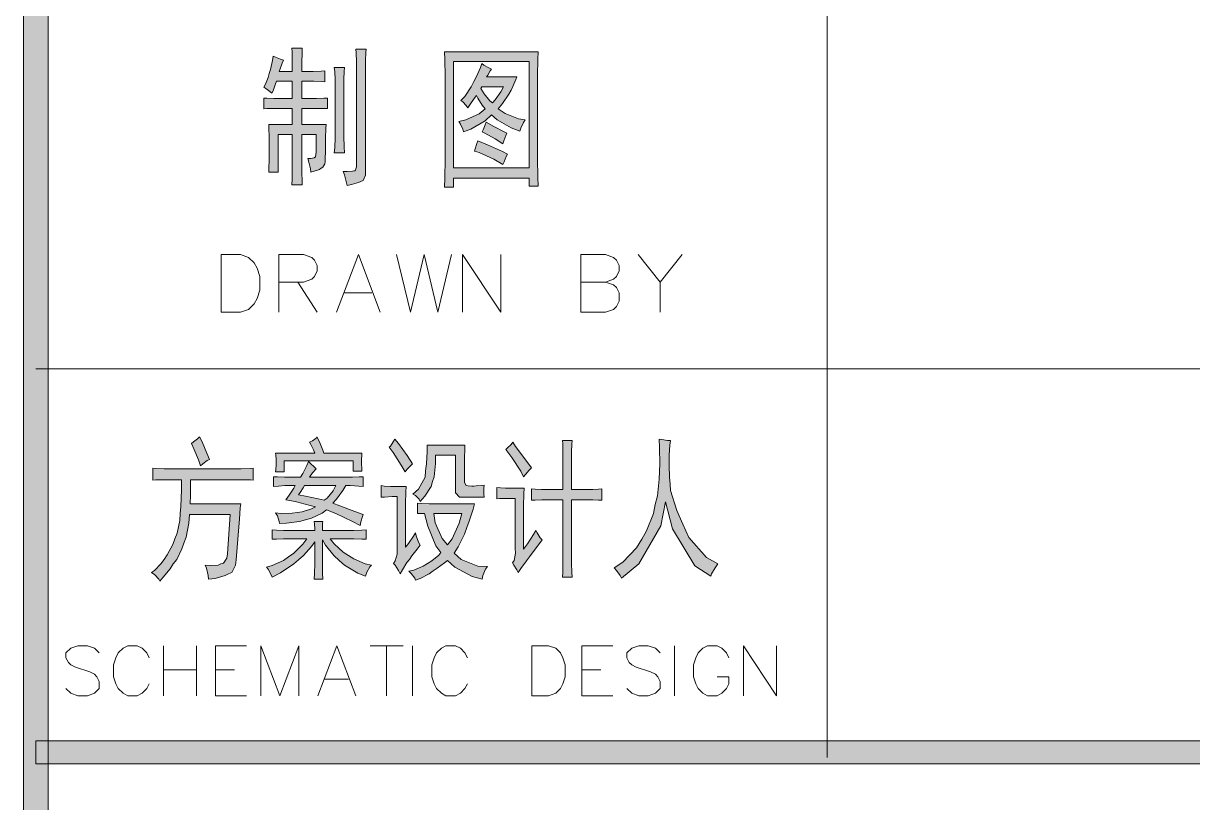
# Model space of a CAD drawing. Header units: millimetres. Extents: x 568 to 57335, y 85 to 28579.
# Drawn here: x 57244.83 to 57277.6, y 27852.3 to 27874.14 of the extents above; entities that cross this region are included whole.
import ezdxf

# ---------------------------------------------------------------- set-up
doc = ezdxf.new("R2010")
doc.units = ezdxf.units.MM

msp = doc.modelspace()

# ---------------------------------------------------------------- hatches: boundary and pattern name
h = msp.add_hatch(color=0)
h.dxf.hatch_style = 2
h.paths.add_polyline_path([(57245.524, 27702.999), (57244.825, 27702.999), (57244.825, 28563.812), (57245.524, 28563.812)])
h = msp.add_hatch(color=0)
h.dxf.hatch_style = 2
h.paths.add_polyline_path([(57252.119, 27873.115), (57252.081, 27873.031), (57252.02, 27872.872), (57251.997, 27872.796), (57252.362, 27872.796), (57252.362, 27873.001), (57252.354, 27873.335), (57252.347, 27873.449), (57252.643, 27873.449), (57252.635, 27873.343), (57252.628, 27873.016), (57252.628, 27872.796), (57252.818, 27872.796), (57252.947, 27872.796), (57253.175, 27872.803), (57253.274, 27872.811), (57253.274, 27872.507), (57253.182, 27872.515), (57252.962, 27872.522), (57252.833, 27872.522), (57252.628, 27872.522), (57252.628, 27872.036), (57252.947, 27872.036), (57253.038, 27872.036), (57253.243, 27872.044), (57253.35, 27872.051), (57253.35, 27871.762), (57252.628, 27871.762), (57252.628, 27871.307), (57253.312, 27871.307), (57253.304, 27871.208), (57253.296, 27870.927), (57253.296, 27870.752), (57253.289, 27870.57), (57253.281, 27870.334), (57253.281, 27870.266), (57253.274, 27870.205), (57253.22, 27870.114), (57253.175, 27870.083), (57253.122, 27870.053), (57252.977, 27870), (57252.879, 27869.969), (57252.871, 27870.068), (57252.825, 27870.258), (57252.795, 27870.357), (57252.879, 27870.357), (57252.977, 27870.372), (57253.015, 27870.402), (57253.03, 27870.532), (57253.03, 27870.646), (57253.03, 27871.033), (57252.628, 27871.033), (57252.628, 27870.106), (57252.628, 27869.962), (57252.635, 27869.719), (57252.643, 27869.62), (57252.347, 27869.62), (57252.354, 27869.78), (57252.362, 27870.023), (57252.362, 27870.106), (57252.362, 27871.033), (57251.967, 27871.033), (57251.967, 27869.969), (57251.701, 27869.969), (57251.709, 27870.083), (57251.716, 27870.311), (57251.716, 27870.425), (57251.716, 27870.798), (57251.716, 27870.957), (57251.709, 27871.215), (57251.701, 27871.307), (57252.362, 27871.307), (57252.362, 27871.762), (57251.959, 27871.762), (57251.845, 27871.762), (57251.648, 27871.755), (57251.564, 27871.747), (57251.564, 27872.051), (57251.648, 27872.044), (57251.845, 27872.036), (57251.959, 27872.036), (57252.362, 27872.036), (57252.362, 27872.522), (57251.921, 27872.522), (57251.883, 27872.423), (57251.822, 27872.249), (57251.792, 27872.188), (57251.731, 27872.233), (57251.617, 27872.317), (57251.564, 27872.355), (57251.61, 27872.439), (57251.686, 27872.629), (57251.716, 27872.743), (57251.747, 27872.849), (57251.807, 27873.1), (57251.83, 27873.229), (57251.891, 27873.198), (57252.035, 27873.138)])
h = msp.add_hatch(color=0)
h.dxf.hatch_style = 2
h.paths.add_polyline_path([(57254.428, 27873.419), (57254.421, 27873.335), (57254.413, 27873.092), (57254.413, 27872.925), (57254.413, 27870.007), (57254.413, 27869.886), (57254.345, 27869.742), (57254.284, 27869.711), (57254.216, 27869.681), (57254.018, 27869.628), (57253.897, 27869.597), (57253.874, 27869.711), (57253.828, 27869.901), (57253.79, 27869.992), (57253.904, 27869.992), (57254.049, 27870), (57254.087, 27870.007), (57254.125, 27870.015), (57254.163, 27870.121), (57254.163, 27870.228), (57254.163, 27872.925), (57254.163, 27873.069), (57254.155, 27873.32), (57254.147, 27873.419)])
h = msp.add_hatch(color=0)
h.paths.add_polyline_path([(57259.253, 27873.35), (57259.245, 27873.138), (57259.238, 27872.674), (57259.238, 27872.423), (57259.238, 27870.615), (57259.238, 27870.349), (57259.245, 27869.84), (57259.253, 27869.582), (57259.002, 27869.582), (57259.002, 27869.802), (57256.882, 27869.802), (57256.882, 27869.552), (57256.632, 27869.552), (57256.639, 27869.81), (57256.647, 27870.349), (57256.647, 27870.63), (57256.647, 27872.423), (57256.647, 27872.667), (57256.639, 27873.13), (57256.632, 27873.35)])
h.paths.add_polyline_path([(57259.002, 27870.091), (57259.002, 27873.077), (57256.882, 27873.077), (57256.882, 27870.091)])
h = msp.add_hatch(color=0)
h.paths.add_polyline_path([(57257.946, 27872.864), (57257.908, 27872.811), (57257.84, 27872.697), (57257.809, 27872.644), (57258.66, 27872.644), (57258.63, 27872.568), (57258.546, 27872.378), (57258.493, 27872.271), (57258.432, 27872.158), (57258.258, 27871.899), (57258.136, 27871.747), (57258.326, 27871.618), (57258.698, 27871.466), (57258.888, 27871.443), (57258.843, 27871.367), (57258.767, 27871.208), (57258.736, 27871.124), (57258.501, 27871.215), (57258.106, 27871.443), (57257.946, 27871.58), (57257.764, 27871.413), (57257.369, 27871.177), (57257.164, 27871.101), (57257.141, 27871.177), (57257.072, 27871.322), (57257.027, 27871.39), (57257.224, 27871.436), (57257.597, 27871.611), (57257.771, 27871.747), (57257.68, 27871.854), (57257.559, 27872.044), (57257.521, 27872.12), (57257.46, 27872.036), (57257.338, 27871.861), (57257.278, 27871.778), (57257.232, 27871.846), (57257.141, 27871.945), (57257.088, 27871.983), (57257.194, 27872.097), (57257.376, 27872.363), (57257.452, 27872.515), (57257.528, 27872.659), (57257.635, 27872.91), (57257.673, 27873.016), (57257.733, 27872.97), (57257.87, 27872.894)])
h.paths.add_polyline_path([(57257.642, 27872.317), (57257.741, 27872.173), (57257.901, 27871.975), (57257.976, 27871.914), (57258.052, 27871.998), (57258.204, 27872.226), (57258.28, 27872.37), (57257.673, 27872.37)])
h = msp.add_hatch(color=0)
h.dxf.hatch_style = 2
h.paths.add_polyline_path([(57253.821, 27872.91), (57253.813, 27872.796), (57253.805, 27872.583), (57253.805, 27872.492), (57253.805, 27871.086), (57253.805, 27870.972), (57253.813, 27870.684), (57253.821, 27870.516), (57253.54, 27870.516), (57253.555, 27870.653), (57253.562, 27870.942), (57253.562, 27871.086), (57253.562, 27872.492), (57253.562, 27872.575), (57253.555, 27872.788), (57253.54, 27872.91)])
h = msp.add_hatch(color=0)
h.dxf.hatch_style = 2
h.paths.add_polyline_path([(57257.794, 27871.375), (57258.014, 27871.253), (57258.303, 27871.101), (57258.379, 27871.071), (57258.349, 27871.003), (57258.288, 27870.851), (57258.265, 27870.767), (57258.052, 27870.904), (57257.756, 27871.071), (57257.68, 27871.101), (57257.711, 27871.162), (57257.771, 27871.299)])
h = msp.add_hatch(color=0)
h.dxf.hatch_style = 2
h.paths.add_polyline_path([(57257.559, 27870.851), (57257.832, 27870.744), (57258.25, 27870.554), (57258.394, 27870.478), (57258.356, 27870.41), (57258.296, 27870.266), (57258.265, 27870.19), (57258.007, 27870.334), (57257.604, 27870.524), (57257.467, 27870.562), (57257.49, 27870.63), (57257.536, 27870.775)])
h = msp.add_hatch(color=0)
h.dxf.hatch_style = 2
h.paths.add_polyline_path([(57249.786, 27861.741), (57249.733, 27861.908), (57249.604, 27862.22), (57249.536, 27862.364), (57249.589, 27862.41), (57249.703, 27862.501), (57249.764, 27862.554), (57249.832, 27862.41), (57249.969, 27862.098), (57250.045, 27861.924), (57249.976, 27861.893), (57249.855, 27861.802)])
h = msp.add_hatch(color=0)
h.dxf.hatch_style = 2
h.paths.add_polyline_path([(57253.053, 27862.554), (57253.129, 27862.41), (57253.22, 27862.182), (57253.243, 27862.098), (57254.314, 27862.098), (57254.307, 27862.045), (57254.299, 27861.924), (57254.299, 27861.863), (57254.299, 27861.802), (57254.307, 27861.665), (57254.314, 27861.589), (57254.071, 27861.589), (57254.071, 27861.878), (57252.134, 27861.878), (57252.134, 27861.574), (57251.891, 27861.574), (57251.898, 27861.643), (57251.906, 27861.772), (57251.906, 27861.84), (57251.906, 27861.916), (57251.898, 27862.045), (57251.891, 27862.098), (57252.993, 27862.098), (57252.955, 27862.19), (57252.879, 27862.342), (57252.841, 27862.402), (57252.924, 27862.44), (57253.03, 27862.516)])
h = msp.add_hatch(color=0)
h.dxf.hatch_style = 2
h.paths.add_polyline_path([(57255.234, 27862.486), (57255.34, 27862.372), (57255.583, 27862.03), (57255.728, 27861.795), (57255.682, 27861.749), (57255.576, 27861.643), (57255.53, 27861.574), (57255.416, 27861.764), (57255.188, 27862.114), (57255.074, 27862.266), (57255.112, 27862.296), (57255.188, 27862.41)])
h = msp.add_hatch(color=0)
h.dxf.hatch_style = 2
h.paths.add_polyline_path([(57257.164, 27860.86), (57257.05, 27860.86), (57256.936, 27860.982), (57256.936, 27861.096), (57256.936, 27862.045), (57256.373, 27862.045), (57256.373, 27861.81), (57256.335, 27861.437), (57256.29, 27861.301), (57256.252, 27861.164), (57256.077, 27860.89), (57255.948, 27860.746), (57255.918, 27860.807), (57255.819, 27860.906), (57255.743, 27860.944), (57255.902, 27861.088), (57256.085, 27861.422), (57256.1, 27861.605), (57256.123, 27861.795), (57256.138, 27862.144), (57256.138, 27862.319), (57257.202, 27862.319), (57257.194, 27862.212), (57257.186, 27861.962), (57257.186, 27861.81), (57257.186, 27861.354), (57257.186, 27861.285), (57257.224, 27861.202), (57257.255, 27861.194), (57257.293, 27861.179), (57257.391, 27861.172), (57257.452, 27861.172), (57257.513, 27861.179), (57257.665, 27861.194), (57257.741, 27861.202), (57257.733, 27861.118), (57257.733, 27860.944), (57257.741, 27860.86)])
h = msp.add_hatch(color=0)
h.dxf.hatch_style = 2
h.paths.add_polyline_path([(57258.539, 27862.402), (57258.622, 27862.288), (57258.881, 27861.939), (57259.063, 27861.688), (57259.002, 27861.62), (57258.896, 27861.498), (57258.843, 27861.437), (57258.767, 27861.597), (57258.516, 27861.977), (57258.349, 27862.197), (57258.394, 27862.243), (57258.493, 27862.342)])
h = msp.add_hatch(color=0)
h.dxf.hatch_style = 2
h.paths.add_polyline_path([(57259.944, 27861.08), (57259.944, 27861.924), (57259.944, 27862.098), (57259.944, 27862.357), (57259.937, 27862.448), (57260.203, 27862.448), (57260.195, 27862.342), (57260.187, 27862.144), (57260.187, 27862.06), (57260.187, 27861.08), (57260.712, 27861.08), (57260.788, 27861.08), (57260.947, 27861.088), (57261.038, 27861.096), (57261.038, 27860.776), (57260.94, 27860.784), (57260.788, 27860.792), (57260.719, 27860.792), (57260.187, 27860.792), (57260.187, 27859.105), (57260.187, 27859.006), (57260.195, 27858.763), (57260.203, 27858.619), (57259.937, 27858.619), (57259.944, 27858.763), (57259.944, 27858.999), (57259.944, 27859.09), (57259.944, 27860.792), (57259.45, 27860.792), (57259.359, 27860.792), (57259.169, 27860.784), (57259.071, 27860.776), (57259.071, 27861.096), (57259.169, 27861.088), (57259.344, 27861.08), (57259.428, 27861.08)])
h = msp.add_hatch(color=0)
h.dxf.hatch_style = 2
h.paths.add_polyline_path([(57261.38, 27858.885), (57261.623, 27859.044), (57262.011, 27859.447), (57262.155, 27859.682), (57262.292, 27859.918), (57262.482, 27860.404), (57262.535, 27860.655), (57262.596, 27860.898), (57262.649, 27861.369), (57262.657, 27861.582), (57262.664, 27861.795), (57262.657, 27862.25), (57262.649, 27862.486), (57262.717, 27862.478), (57262.877, 27862.456), (57262.96, 27862.448), (57262.945, 27862.319), (57262.922, 27862.038), (57262.922, 27861.893), (57262.922, 27861.749), (57262.938, 27861.422), (57262.953, 27861.232), (57262.96, 27861.05), (57263.143, 27860.488), (57263.31, 27860.108), (57263.477, 27859.736), (57263.971, 27859.173), (57264.29, 27858.991), (57264.214, 27858.885), (57264.115, 27858.718), (57264.092, 27858.649), (57263.644, 27858.938), (57263.014, 27859.979), (57262.824, 27860.731), (57262.695, 27860.062), (57262.079, 27858.999), (57261.593, 27858.596), (57261.555, 27858.664), (57261.449, 27858.809)])
h = msp.add_hatch(color=0)
h.paths.add_polyline_path([(57253.03, 27861.658), (57252.924, 27861.544), (57252.841, 27861.422), (57253.973, 27861.422), (57254.049, 27861.422), (57254.238, 27861.43), (57254.352, 27861.437), (57254.352, 27861.164), (57254.231, 27861.172), (57253.98, 27861.187), (57253.859, 27861.187), (57253.783, 27861.05), (57253.6, 27860.807), (57253.502, 27860.693), (57253.691, 27860.625), (57254.117, 27860.465), (57254.352, 27860.374), (57254.33, 27860.321), (57254.284, 27860.169), (57254.261, 27860.07), (57254.049, 27860.184), (57253.578, 27860.404), (57253.319, 27860.511), (57253.198, 27860.412), (57252.901, 27860.275), (57252.734, 27860.229), (57252.567, 27860.184), (57252.202, 27860.131), (57252.005, 27860.123), (57251.997, 27860.184), (57251.944, 27860.336), (57251.891, 27860.427), (57252.05, 27860.404), (57252.354, 27860.412), (57252.499, 27860.435), (57252.643, 27860.45), (57252.901, 27860.533), (57253.015, 27860.594), (57252.863, 27860.632), (57252.445, 27860.738), (57252.18, 27860.792), (57252.278, 27860.921), (57252.408, 27861.118), (57252.445, 27861.187), (57252.21, 27861.187), (57252.157, 27861.187), (57251.974, 27861.172), (57251.838, 27861.164), (57251.838, 27861.437), (57251.952, 27861.43), (57252.142, 27861.422), (57252.21, 27861.422), (57252.59, 27861.422), (57252.658, 27861.529), (57252.772, 27861.749), (57252.818, 27861.863)])
h.paths.add_polyline_path([(57252.537, 27860.928), (57252.734, 27860.89), (57253.091, 27860.814), (57253.258, 27860.776), (57253.342, 27860.837), (57253.509, 27861.042), (57253.585, 27861.187), (57252.704, 27861.187), (57252.666, 27861.126), (57252.582, 27860.997)])
h = msp.add_hatch(color=0)
h.dxf.hatch_style = 2
h.paths.add_polyline_path([(57248.449, 27861.673), (57248.548, 27861.665), (57248.768, 27861.658), (57248.89, 27861.658), (57250.774, 27861.658), (57250.926, 27861.658), (57251.177, 27861.665), (57251.268, 27861.673), (57251.268, 27861.339), (57251.192, 27861.346), (57250.964, 27861.354), (57250.812, 27861.354), (57249.513, 27861.354), (57249.513, 27861.263), (57249.505, 27860.921), (57249.498, 27860.678), (57250.918, 27860.678), (57250.903, 27860.564), (57250.88, 27860.245), (57250.865, 27860.032), (57250.789, 27859.105), (57250.774, 27858.953), (57250.668, 27858.756), (57250.577, 27858.71), (57250.478, 27858.664), (57250.197, 27858.588), (57250.014, 27858.566), (57250.007, 27858.672), (57249.961, 27858.869), (57249.916, 27858.953), (57250.06, 27858.945), (57250.28, 27858.961), (57250.356, 27858.991), (57250.432, 27859.014), (57250.531, 27859.158), (57250.546, 27859.272), (57250.622, 27860.374), (57249.482, 27860.374), (57249.46, 27860.138), (57249.384, 27859.743), (57249.323, 27859.576), (57249.27, 27859.416), (57249.125, 27859.12), (57249.027, 27858.991), (57248.935, 27858.854), (57248.745, 27858.619), (57248.647, 27858.512), (57248.624, 27858.566), (57248.51, 27858.687), (57248.419, 27858.748), (57248.502, 27858.809), (57248.677, 27858.999), (57248.768, 27859.12), (57248.859, 27859.249), (57249.011, 27859.538), (57249.072, 27859.698), (57249.133, 27859.857), (57249.209, 27860.214), (57249.224, 27860.404), (57249.239, 27860.602), (57249.255, 27861.073), (57249.255, 27861.354), (57248.905, 27861.354), (57248.761, 27861.354), (57248.533, 27861.346), (57248.449, 27861.339)])
h = msp.add_hatch(color=0)
h.dxf.hatch_style = 2
h.paths.add_polyline_path([(57255.553, 27861.164), (57255.545, 27861.012), (57255.538, 27860.678), (57255.538, 27860.488), (57255.538, 27859.462), (57255.621, 27859.561), (57255.758, 27859.766), (57255.819, 27859.865), (57255.834, 27859.781), (57255.902, 27859.606), (57255.948, 27859.515), (57255.864, 27859.409), (57255.712, 27859.219), (57255.644, 27859.12), (57255.568, 27859.029), (57255.447, 27858.824), (57255.386, 27858.718), (57255.34, 27858.809), (57255.249, 27858.953), (57255.196, 27859.006), (57255.249, 27859.075), (57255.302, 27859.265), (57255.302, 27859.394), (57255.302, 27860.883), (57255.165, 27860.883), (57254.945, 27860.868), (57254.854, 27860.86), (57254.854, 27861.187), (57254.937, 27861.172), (57255.112, 27861.164), (57255.196, 27861.164)])
h = msp.add_hatch(color=0)
h.dxf.hatch_style = 2
h.paths.add_polyline_path([(57258.858, 27861.118), (57258.85, 27860.959), (57258.843, 27860.617), (57258.843, 27860.442), (57258.843, 27859.409), (57258.957, 27859.553), (57259.124, 27859.819), (57259.184, 27859.933), (57259.222, 27859.865), (57259.314, 27859.728), (57259.367, 27859.667), (57259.01, 27859.189), (57258.926, 27859.082), (57258.767, 27858.862), (57258.691, 27858.748), (57258.653, 27858.824), (57258.569, 27858.961), (57258.531, 27859.021), (57258.577, 27859.09), (57258.615, 27859.295), (57258.607, 27859.424), (57258.607, 27860.83), (57258.432, 27860.83), (57258.182, 27860.822), (57258.098, 27860.814), (57258.098, 27861.134), (57258.197, 27861.126), (57258.341, 27861.118), (57258.379, 27861.118)])
h = msp.add_hatch(color=0)
h.paths.add_polyline_path([(57255.872, 27860.693), (57255.971, 27860.685), (57256.199, 27860.678), (57256.328, 27860.678), (57257.467, 27860.678), (57257.429, 27860.526), (57257.323, 27860.191), (57257.255, 27860.009), (57257.186, 27859.827), (57257.012, 27859.47), (57256.898, 27859.295), (57257.095, 27859.113), (57257.566, 27858.93), (57257.832, 27858.923), (57257.779, 27858.847), (57257.703, 27858.664), (57257.68, 27858.566), (57257.407, 27858.642), (57256.92, 27858.9), (57256.708, 27859.09), (57256.624, 27859.021), (57256.427, 27858.877), (57256.313, 27858.794), (57256.199, 27858.71), (57255.948, 27858.581), (57255.819, 27858.535), (57255.796, 27858.596), (57255.697, 27858.725), (57255.629, 27858.786), (57255.766, 27858.816), (57256.032, 27858.93), (57256.153, 27859.006), (57256.275, 27859.082), (57256.465, 27859.234), (57256.525, 27859.31), (57256.389, 27859.5), (57256.161, 27860.055), (57256.07, 27860.404), (57255.872, 27860.404)])
h.paths.add_polyline_path([(57256.715, 27859.53), (57256.844, 27859.698), (57257.042, 27860.138), (57257.11, 27860.404), (57256.328, 27860.404), (57256.366, 27860.146), (57256.563, 27859.705)])
h = msp.add_hatch(color=0)
h.dxf.hatch_style = 2
h.paths.add_polyline_path([(57252.993, 27859.933), (57252.993, 27859.986), (57252.985, 27860.108), (57252.977, 27860.184), (57253.22, 27860.184), (57253.213, 27860.123), (57253.205, 27859.994), (57253.205, 27859.933), (57253.973, 27859.933), (57254.087, 27859.933), (57254.314, 27859.941), (57254.428, 27859.948), (57254.428, 27859.682), (57254.314, 27859.69), (57254.087, 27859.698), (57253.973, 27859.698), (57253.426, 27859.698), (57253.532, 27859.553), (57253.79, 27859.318), (57253.935, 27859.227), (57254.087, 27859.135), (57254.406, 27858.999), (57254.58, 27858.953), (57254.535, 27858.915), (57254.451, 27858.763), (57254.413, 27858.649), (57254.201, 27858.733), (57253.828, 27858.953), (57253.676, 27859.09), (57253.524, 27859.227), (57253.289, 27859.515), (57253.205, 27859.667), (57253.205, 27859.09), (57253.205, 27858.991), (57253.213, 27858.725), (57253.22, 27858.566), (57252.977, 27858.566), (57252.985, 27858.725), (57252.993, 27859.006), (57252.993, 27859.12), (57252.993, 27859.614), (57252.901, 27859.477), (57252.673, 27859.227), (57252.537, 27859.105), (57252.408, 27858.991), (57252.035, 27858.74), (57251.8, 27858.619), (57251.762, 27858.702), (57251.686, 27858.847), (57251.64, 27858.9), (57251.8, 27858.945), (57252.111, 27859.09), (57252.256, 27859.189), (57252.408, 27859.295), (57252.658, 27859.546), (57252.765, 27859.698), (57252.195, 27859.698), (57252.119, 27859.698), (57251.921, 27859.69), (57251.8, 27859.682), (57251.8, 27859.948), (57251.921, 27859.941), (57252.119, 27859.933), (57252.195, 27859.933)])
h = msp.add_hatch(color=0)
h.dxf.hatch_style = 2
h.paths.add_polyline_path([(57245.175, 27853.384), (57245.175, 27854.03), (57320.223, 27854.03), (57320.223, 27853.384)])

# ---------------------------------------------------------------- linework, layer by layer
at = {"color": 0, "lineweight": 0}
for points in [[(57245.524, 27702.999), (57244.825, 27702.999), (57244.825, 28563.812), (57245.524, 28563.812)], [(57252.119, 27873.115), (57252.081, 27873.031), (57252.02, 27872.872), (57251.997, 27872.796), (57252.362, 27872.796), (57252.362, 27873.001), (57252.354, 27873.335), (57252.347, 27873.449), (57252.643, 27873.449), (57252.635, 27873.343), (57252.628, 27873.016), (57252.628, 27872.796), (57252.818, 27872.796), (57252.947, 27872.796), (57253.175, 27872.803), (57253.274, 27872.811), (57253.274, 27872.507), (57253.182, 27872.515), (57252.962, 27872.522), (57252.833, 27872.522), (57252.628, 27872.522), (57252.628, 27872.036), (57252.947, 27872.036), (57253.038, 27872.036), (57253.243, 27872.044), (57253.35, 27872.051), (57253.35, 27871.762), (57252.628, 27871.762), (57252.628, 27871.307), (57253.312, 27871.307), (57253.304, 27871.208), (57253.296, 27870.927), (57253.296, 27870.752), (57253.289, 27870.57), (57253.281, 27870.334), (57253.281, 27870.266), (57253.274, 27870.205), (57253.22, 27870.114), (57253.175, 27870.083), (57253.122, 27870.053), (57252.977, 27870), (57252.879, 27869.969), (57252.871, 27870.068), (57252.825, 27870.258), (57252.795, 27870.357), (57252.879, 27870.357), (57252.977, 27870.372), (57253.015, 27870.402), (57253.03, 27870.532), (57253.03, 27870.646), (57253.03, 27871.033), (57252.628, 27871.033), (57252.628, 27870.106), (57252.628, 27869.962), (57252.635, 27869.719), (57252.643, 27869.62), (57252.347, 27869.62), (57252.354, 27869.78), (57252.362, 27870.023), (57252.362, 27870.106), (57252.362, 27871.033), (57251.967, 27871.033), (57251.967, 27869.969), (57251.701, 27869.969), (57251.709, 27870.083), (57251.716, 27870.311), (57251.716, 27870.425), (57251.716, 27870.798), (57251.716, 27870.957), (57251.709, 27871.215), (57251.701, 27871.307), (57252.362, 27871.307), (57252.362, 27871.762), (57251.959, 27871.762), (57251.845, 27871.762), (57251.648, 27871.755), (57251.564, 27871.747), (57251.564, 27872.051), (57251.648, 27872.044), (57251.845, 27872.036), (57251.959, 27872.036), (57252.362, 27872.036), (57252.362, 27872.522), (57251.921, 27872.522), (57251.883, 27872.423), (57251.822, 27872.249), (57251.792, 27872.188), (57251.731, 27872.233), (57251.617, 27872.317), (57251.564, 27872.355), (57251.61, 27872.439), (57251.686, 27872.629), (57251.716, 27872.743), (57251.747, 27872.849), (57251.807, 27873.1), (57251.83, 27873.229), (57251.891, 27873.198), (57252.035, 27873.138)], [(57254.428, 27873.419), (57254.421, 27873.335), (57254.413, 27873.092), (57254.413, 27872.925), (57254.413, 27870.007), (57254.413, 27869.886), (57254.345, 27869.742), (57254.284, 27869.711), (57254.216, 27869.681), (57254.018, 27869.628), (57253.897, 27869.597), (57253.874, 27869.711), (57253.828, 27869.901), (57253.79, 27869.992), (57253.904, 27869.992), (57254.049, 27870), (57254.087, 27870.007), (57254.125, 27870.015), (57254.163, 27870.121), (57254.163, 27870.228), (57254.163, 27872.925), (57254.163, 27873.069), (57254.155, 27873.32), (57254.147, 27873.419)], [(57259.253, 27873.35), (57259.245, 27873.138), (57259.238, 27872.674), (57259.238, 27872.423), (57259.238, 27870.615), (57259.238, 27870.349), (57259.245, 27869.84), (57259.253, 27869.582), (57259.002, 27869.582), (57259.002, 27869.802), (57256.882, 27869.802), (57256.882, 27869.552), (57256.632, 27869.552), (57256.639, 27869.81), (57256.647, 27870.349), (57256.647, 27870.63), (57256.647, 27872.423), (57256.647, 27872.667), (57256.639, 27873.13), (57256.632, 27873.35)], [(57259.002, 27870.091), (57259.002, 27873.077), (57256.882, 27873.077), (57256.882, 27870.091)], [(57257.946, 27872.864), (57257.908, 27872.811), (57257.84, 27872.697), (57257.809, 27872.644), (57258.66, 27872.644), (57258.63, 27872.568), (57258.546, 27872.378), (57258.493, 27872.271), (57258.432, 27872.158), (57258.258, 27871.899), (57258.136, 27871.747), (57258.326, 27871.618), (57258.698, 27871.466), (57258.888, 27871.443), (57258.843, 27871.367), (57258.767, 27871.208), (57258.736, 27871.124), (57258.501, 27871.215), (57258.106, 27871.443), (57257.946, 27871.58), (57257.764, 27871.413), (57257.369, 27871.177), (57257.164, 27871.101), (57257.141, 27871.177), (57257.072, 27871.322), (57257.027, 27871.39), (57257.224, 27871.436), (57257.597, 27871.611), (57257.771, 27871.747), (57257.68, 27871.854), (57257.559, 27872.044), (57257.521, 27872.12), (57257.46, 27872.036), (57257.338, 27871.861), (57257.278, 27871.778), (57257.232, 27871.846), (57257.141, 27871.945), (57257.088, 27871.983), (57257.194, 27872.097), (57257.376, 27872.363), (57257.452, 27872.515), (57257.528, 27872.659), (57257.635, 27872.91), (57257.673, 27873.016), (57257.733, 27872.97), (57257.87, 27872.894)], [(57253.821, 27872.91), (57253.813, 27872.796), (57253.805, 27872.583), (57253.805, 27872.492), (57253.805, 27871.086), (57253.805, 27870.972), (57253.813, 27870.684), (57253.821, 27870.516), (57253.54, 27870.516), (57253.555, 27870.653), (57253.562, 27870.942), (57253.562, 27871.086), (57253.562, 27872.492), (57253.562, 27872.575), (57253.555, 27872.788), (57253.54, 27872.91)], [(57257.642, 27872.317), (57257.741, 27872.173), (57257.901, 27871.975), (57257.976, 27871.914), (57258.052, 27871.998), (57258.204, 27872.226), (57258.28, 27872.37), (57257.673, 27872.37)], [(57257.794, 27871.375), (57258.014, 27871.253), (57258.303, 27871.101), (57258.379, 27871.071), (57258.349, 27871.003), (57258.288, 27870.851), (57258.265, 27870.767), (57258.052, 27870.904), (57257.756, 27871.071), (57257.68, 27871.101), (57257.711, 27871.162), (57257.771, 27871.299)], [(57257.559, 27870.851), (57257.832, 27870.744), (57258.25, 27870.554), (57258.394, 27870.478), (57258.356, 27870.41), (57258.296, 27870.266), (57258.265, 27870.19), (57258.007, 27870.334), (57257.604, 27870.524), (57257.467, 27870.562), (57257.49, 27870.63), (57257.536, 27870.775)], [(57250.371, 27866.049), (57250.371, 27867.667), (57250.911, 27867.667), (57251.139, 27867.584), (57251.291, 27867.432), (57251.374, 27867.28), (57251.45, 27867.052), (57251.45, 27866.665), (57251.374, 27866.437), (57251.291, 27866.285), (57251.139, 27866.125), (57250.911, 27866.049)], [(57249.786, 27861.741), (57249.733, 27861.908), (57249.604, 27862.22), (57249.536, 27862.364), (57249.589, 27862.41), (57249.703, 27862.501), (57249.764, 27862.554), (57249.832, 27862.41), (57249.969, 27862.098), (57250.045, 27861.924), (57249.976, 27861.893), (57249.855, 27861.802)], [(57253.053, 27862.554), (57253.129, 27862.41), (57253.22, 27862.182), (57253.243, 27862.098), (57254.314, 27862.098), (57254.307, 27862.045), (57254.299, 27861.924), (57254.299, 27861.863), (57254.299, 27861.802), (57254.307, 27861.665), (57254.314, 27861.589), (57254.071, 27861.589), (57254.071, 27861.878), (57252.134, 27861.878), (57252.134, 27861.574), (57251.891, 27861.574), (57251.898, 27861.643), (57251.906, 27861.772), (57251.906, 27861.84), (57251.906, 27861.916), (57251.898, 27862.045), (57251.891, 27862.098), (57252.993, 27862.098), (57252.955, 27862.19), (57252.879, 27862.342), (57252.841, 27862.402), (57252.924, 27862.44), (57253.03, 27862.516)], [(57255.234, 27862.486), (57255.34, 27862.372), (57255.583, 27862.03), (57255.728, 27861.795), (57255.682, 27861.749), (57255.576, 27861.643), (57255.53, 27861.574), (57255.416, 27861.764), (57255.188, 27862.114), (57255.074, 27862.266), (57255.112, 27862.296), (57255.188, 27862.41)], [(57257.164, 27860.86), (57257.05, 27860.86), (57256.936, 27860.982), (57256.936, 27861.096), (57256.936, 27862.045), (57256.373, 27862.045), (57256.373, 27861.81), (57256.335, 27861.437), (57256.29, 27861.301), (57256.252, 27861.164), (57256.077, 27860.89), (57255.948, 27860.746), (57255.918, 27860.807), (57255.819, 27860.906), (57255.743, 27860.944), (57255.902, 27861.088), (57256.085, 27861.422), (57256.1, 27861.605), (57256.123, 27861.795), (57256.138, 27862.144), (57256.138, 27862.319), (57257.202, 27862.319), (57257.194, 27862.212), (57257.186, 27861.962), (57257.186, 27861.81), (57257.186, 27861.354), (57257.186, 27861.285), (57257.224, 27861.202), (57257.255, 27861.194), (57257.293, 27861.179), (57257.391, 27861.172), (57257.452, 27861.172), (57257.513, 27861.179), (57257.665, 27861.194), (57257.741, 27861.202), (57257.733, 27861.118), (57257.733, 27860.944), (57257.741, 27860.86)], [(57258.539, 27862.402), (57258.622, 27862.288), (57258.881, 27861.939), (57259.063, 27861.688), (57259.002, 27861.62), (57258.896, 27861.498), (57258.843, 27861.437), (57258.767, 27861.597), (57258.516, 27861.977), (57258.349, 27862.197), (57258.394, 27862.243), (57258.493, 27862.342)], [(57259.944, 27861.08), (57259.944, 27861.924), (57259.944, 27862.098), (57259.944, 27862.357), (57259.937, 27862.448), (57260.203, 27862.448), (57260.195, 27862.342), (57260.187, 27862.144), (57260.187, 27862.06), (57260.187, 27861.08), (57260.712, 27861.08), (57260.788, 27861.08), (57260.947, 27861.088), (57261.038, 27861.096), (57261.038, 27860.776), (57260.94, 27860.784), (57260.788, 27860.792), (57260.719, 27860.792), (57260.187, 27860.792), (57260.187, 27859.105), (57260.187, 27859.006), (57260.195, 27858.763), (57260.203, 27858.619), (57259.937, 27858.619), (57259.944, 27858.763), (57259.944, 27858.999), (57259.944, 27859.09), (57259.944, 27860.792), (57259.45, 27860.792), (57259.359, 27860.792), (57259.169, 27860.784), (57259.071, 27860.776), (57259.071, 27861.096), (57259.169, 27861.088), (57259.344, 27861.08), (57259.428, 27861.08)], [(57261.38, 27858.885), (57261.623, 27859.044), (57262.011, 27859.447), (57262.155, 27859.682), (57262.292, 27859.918), (57262.482, 27860.404), (57262.535, 27860.655), (57262.596, 27860.898), (57262.649, 27861.369), (57262.657, 27861.582), (57262.664, 27861.795), (57262.657, 27862.25), (57262.649, 27862.486), (57262.717, 27862.478), (57262.877, 27862.456), (57262.96, 27862.448), (57262.945, 27862.319), (57262.922, 27862.038), (57262.922, 27861.893), (57262.922, 27861.749), (57262.938, 27861.422), (57262.953, 27861.232), (57262.96, 27861.05), (57263.143, 27860.488), (57263.31, 27860.108), (57263.477, 27859.736), (57263.971, 27859.173), (57264.29, 27858.991), (57264.214, 27858.885), (57264.115, 27858.718), (57264.092, 27858.649), (57263.644, 27858.938), (57263.014, 27859.979), (57262.824, 27860.731), (57262.695, 27860.062), (57262.079, 27858.999), (57261.593, 27858.596), (57261.555, 27858.664), (57261.449, 27858.809)], [(57253.03, 27861.658), (57252.924, 27861.544), (57252.841, 27861.422), (57253.973, 27861.422), (57254.049, 27861.422), (57254.238, 27861.43), (57254.352, 27861.437), (57254.352, 27861.164), (57254.231, 27861.172), (57253.98, 27861.187), (57253.859, 27861.187), (57253.783, 27861.05), (57253.6, 27860.807), (57253.502, 27860.693), (57253.691, 27860.625), (57254.117, 27860.465), (57254.352, 27860.374), (57254.33, 27860.321), (57254.284, 27860.169), (57254.261, 27860.07), (57254.049, 27860.184), (57253.578, 27860.404), (57253.319, 27860.511), (57253.198, 27860.412), (57252.901, 27860.275), (57252.734, 27860.229), (57252.567, 27860.184), (57252.202, 27860.131), (57252.005, 27860.123), (57251.997, 27860.184), (57251.944, 27860.336), (57251.891, 27860.427), (57252.05, 27860.404), (57252.354, 27860.412), (57252.499, 27860.435), (57252.643, 27860.45), (57252.901, 27860.533), (57253.015, 27860.594), (57252.863, 27860.632), (57252.445, 27860.738), (57252.18, 27860.792), (57252.278, 27860.921), (57252.408, 27861.118), (57252.445, 27861.187), (57252.21, 27861.187), (57252.157, 27861.187), (57251.974, 27861.172), (57251.838, 27861.164), (57251.838, 27861.437), (57251.952, 27861.43), (57252.142, 27861.422), (57252.21, 27861.422), (57252.59, 27861.422), (57252.658, 27861.529), (57252.772, 27861.749), (57252.818, 27861.863)], [(57248.449, 27861.673), (57248.548, 27861.665), (57248.768, 27861.658), (57248.89, 27861.658), (57250.774, 27861.658), (57250.926, 27861.658), (57251.177, 27861.665), (57251.268, 27861.673), (57251.268, 27861.339), (57251.192, 27861.346), (57250.964, 27861.354), (57250.812, 27861.354), (57249.513, 27861.354), (57249.513, 27861.263), (57249.505, 27860.921), (57249.498, 27860.678), (57250.918, 27860.678), (57250.903, 27860.564), (57250.88, 27860.245), (57250.865, 27860.032), (57250.789, 27859.105), (57250.774, 27858.953), (57250.668, 27858.756), (57250.577, 27858.71), (57250.478, 27858.664), (57250.197, 27858.588), (57250.014, 27858.566), (57250.007, 27858.672), (57249.961, 27858.869), (57249.916, 27858.953), (57250.06, 27858.945), (57250.28, 27858.961), (57250.356, 27858.991), (57250.432, 27859.014), (57250.531, 27859.158), (57250.546, 27859.272), (57250.622, 27860.374), (57249.482, 27860.374), (57249.46, 27860.138), (57249.384, 27859.743), (57249.323, 27859.576), (57249.27, 27859.416), (57249.125, 27859.12), (57249.027, 27858.991), (57248.935, 27858.854), (57248.745, 27858.619), (57248.647, 27858.512), (57248.624, 27858.566), (57248.51, 27858.687), (57248.419, 27858.748), (57248.502, 27858.809), (57248.677, 27858.999), (57248.768, 27859.12), (57248.859, 27859.249), (57249.011, 27859.538), (57249.072, 27859.698), (57249.133, 27859.857), (57249.209, 27860.214), (57249.224, 27860.404), (57249.239, 27860.602), (57249.255, 27861.073), (57249.255, 27861.354), (57248.905, 27861.354), (57248.761, 27861.354), (57248.533, 27861.346), (57248.449, 27861.339)], [(57252.537, 27860.928), (57252.734, 27860.89), (57253.091, 27860.814), (57253.258, 27860.776), (57253.342, 27860.837), (57253.509, 27861.042), (57253.585, 27861.187), (57252.704, 27861.187), (57252.666, 27861.126), (57252.582, 27860.997)], [(57255.553, 27861.164), (57255.545, 27861.012), (57255.538, 27860.678), (57255.538, 27860.488), (57255.538, 27859.462), (57255.621, 27859.561), (57255.758, 27859.766), (57255.819, 27859.865), (57255.834, 27859.781), (57255.902, 27859.606), (57255.948, 27859.515), (57255.864, 27859.409), (57255.712, 27859.219), (57255.644, 27859.12), (57255.568, 27859.029), (57255.447, 27858.824), (57255.386, 27858.718), (57255.34, 27858.809), (57255.249, 27858.953), (57255.196, 27859.006), (57255.249, 27859.075), (57255.302, 27859.265), (57255.302, 27859.394), (57255.302, 27860.883), (57255.165, 27860.883), (57254.945, 27860.868), (57254.854, 27860.86), (57254.854, 27861.187), (57254.937, 27861.172), (57255.112, 27861.164), (57255.196, 27861.164)], [(57258.858, 27861.118), (57258.85, 27860.959), (57258.843, 27860.617), (57258.843, 27860.442), (57258.843, 27859.409), (57258.957, 27859.553), (57259.124, 27859.819), (57259.184, 27859.933), (57259.222, 27859.865), (57259.314, 27859.728), (57259.367, 27859.667), (57259.01, 27859.189), (57258.926, 27859.082), (57258.767, 27858.862), (57258.691, 27858.748), (57258.653, 27858.824), (57258.569, 27858.961), (57258.531, 27859.021), (57258.577, 27859.09), (57258.615, 27859.295), (57258.607, 27859.424), (57258.607, 27860.83), (57258.432, 27860.83), (57258.182, 27860.822), (57258.098, 27860.814), (57258.098, 27861.134), (57258.197, 27861.126), (57258.341, 27861.118), (57258.379, 27861.118)], [(57255.872, 27860.693), (57255.971, 27860.685), (57256.199, 27860.678), (57256.328, 27860.678), (57257.467, 27860.678), (57257.429, 27860.526), (57257.323, 27860.191), (57257.255, 27860.009), (57257.186, 27859.827), (57257.012, 27859.47), (57256.898, 27859.295), (57257.095, 27859.113), (57257.566, 27858.93), (57257.832, 27858.923), (57257.779, 27858.847), (57257.703, 27858.664), (57257.68, 27858.566), (57257.407, 27858.642), (57256.92, 27858.9), (57256.708, 27859.09), (57256.624, 27859.021), (57256.427, 27858.877), (57256.313, 27858.794), (57256.199, 27858.71), (57255.948, 27858.581), (57255.819, 27858.535), (57255.796, 27858.596), (57255.697, 27858.725), (57255.629, 27858.786), (57255.766, 27858.816), (57256.032, 27858.93), (57256.153, 27859.006), (57256.275, 27859.082), (57256.465, 27859.234), (57256.525, 27859.31), (57256.389, 27859.5), (57256.161, 27860.055), (57256.07, 27860.404), (57255.872, 27860.404)], [(57256.715, 27859.53), (57256.844, 27859.698), (57257.042, 27860.138), (57257.11, 27860.404), (57256.328, 27860.404), (57256.366, 27860.146), (57256.563, 27859.705)], [(57252.993, 27859.933), (57252.993, 27859.986), (57252.985, 27860.108), (57252.977, 27860.184), (57253.22, 27860.184), (57253.213, 27860.123), (57253.205, 27859.994), (57253.205, 27859.933), (57253.973, 27859.933), (57254.087, 27859.933), (57254.314, 27859.941), (57254.428, 27859.948), (57254.428, 27859.682), (57254.314, 27859.69), (57254.087, 27859.698), (57253.973, 27859.698), (57253.426, 27859.698), (57253.532, 27859.553), (57253.79, 27859.318), (57253.935, 27859.227), (57254.087, 27859.135), (57254.406, 27858.999), (57254.58, 27858.953), (57254.535, 27858.915), (57254.451, 27858.763), (57254.413, 27858.649), (57254.201, 27858.733), (57253.828, 27858.953), (57253.676, 27859.09), (57253.524, 27859.227), (57253.289, 27859.515), (57253.205, 27859.667), (57253.205, 27859.09), (57253.205, 27858.991), (57253.213, 27858.725), (57253.22, 27858.566), (57252.977, 27858.566), (57252.985, 27858.725), (57252.993, 27859.006), (57252.993, 27859.12), (57252.993, 27859.614), (57252.901, 27859.477), (57252.673, 27859.227), (57252.537, 27859.105), (57252.408, 27858.991), (57252.035, 27858.74), (57251.8, 27858.619), (57251.762, 27858.702), (57251.686, 27858.847), (57251.64, 27858.9), (57251.8, 27858.945), (57252.111, 27859.09), (57252.256, 27859.189), (57252.408, 27859.295), (57252.658, 27859.546), (57252.765, 27859.698), (57252.195, 27859.698), (57252.119, 27859.698), (57251.921, 27859.69), (57251.8, 27859.682), (57251.8, 27859.948), (57251.921, 27859.941), (57252.119, 27859.933), (57252.195, 27859.933)], [(57259.078, 27855.299), (57259.078, 27856.697), (57259.542, 27856.697), (57259.747, 27856.628), (57259.876, 27856.499), (57259.944, 27856.362), (57260.013, 27856.165), (57260.013, 27855.83), (57259.944, 27855.633), (57259.876, 27855.496), (57259.747, 27855.367), (57259.542, 27855.299)], [(57245.175, 27853.384), (57245.175, 27854.03), (57320.223, 27854.03), (57320.223, 27853.384)]]:
    msp.add_lwpolyline(points, close=True, dxfattribs=at)
for points in [[(57267.352, 27853.566), (57267.352, 27939.593)], [(57251.982, 27866.049), (57251.982, 27867.667), (57252.673, 27867.667), (57252.909, 27867.584), (57252.985, 27867.508), (57253.061, 27867.356), (57253.061, 27867.204), (57252.985, 27867.052), (57252.909, 27866.976), (57252.673, 27866.892), (57251.982, 27866.892)], [(57253.6, 27866.049), (57254.216, 27867.667), (57254.824, 27866.049)], [(57255.287, 27867.667), (57255.674, 27866.049), (57256.054, 27867.667), (57256.442, 27866.049), (57256.822, 27867.667)], [(57257.133, 27866.049), (57257.133, 27867.667), (57258.204, 27866.049), (57258.204, 27867.667)], [(57260.446, 27866.049), (57260.446, 27867.667), (57261.137, 27867.667), (57261.365, 27867.584), (57261.449, 27867.508), (57261.525, 27867.356), (57261.525, 27867.204), (57261.449, 27867.052), (57261.365, 27866.976), (57261.137, 27866.892)], [(57262.056, 27867.667), (57262.672, 27866.892), (57263.287, 27867.667)], [(57252.521, 27866.892), (57253.061, 27866.049)], [(57260.446, 27866.892), (57261.137, 27866.892), (57261.365, 27866.816), (57261.449, 27866.74), (57261.525, 27866.589), (57261.525, 27866.361), (57261.449, 27866.209), (57261.365, 27866.125), (57261.137, 27866.049), (57260.446, 27866.049)], [(57262.672, 27866.892), (57262.672, 27866.049)], [(57253.828, 27866.589), (57254.596, 27866.589)], [(57245.175, 27864.461), (57320.223, 27864.461)], [(57246.952, 27856.499), (57246.816, 27856.628), (57246.618, 27856.697), (57246.352, 27856.697), (57246.155, 27856.628), (57246.018, 27856.499), (57246.018, 27856.362), (57246.086, 27856.233), (57246.155, 27856.165), (57246.284, 27856.096), (57246.687, 27855.967), (57246.816, 27855.899), (57246.884, 27855.83), (57246.952, 27855.701), (57246.952, 27855.496), (57246.816, 27855.367), (57246.618, 27855.299), (57246.352, 27855.299), (57246.155, 27855.367), (57246.018, 27855.496)], [(57248.35, 27856.362), (57248.282, 27856.499), (57248.153, 27856.628), (57248.016, 27856.697), (57247.75, 27856.697), (57247.621, 27856.628), (57247.484, 27856.499), (57247.416, 27856.362), (57247.355, 27856.165), (57247.355, 27855.83), (57247.416, 27855.633), (57247.484, 27855.496), (57247.621, 27855.367), (57247.75, 27855.299), (57248.016, 27855.299), (57248.153, 27855.367), (57248.282, 27855.496), (57248.35, 27855.633)], [(57248.753, 27855.299), (57248.753, 27856.697)], [(57249.68, 27856.697), (57249.68, 27855.299)], [(57250.212, 27855.299), (57250.212, 27856.697), (57251.078, 27856.697)], [(57251.481, 27855.299), (57251.481, 27856.697), (57252.012, 27855.299), (57252.544, 27856.697), (57252.544, 27855.299)], [(57253.076, 27855.299), (57253.608, 27856.697), (57254.14, 27855.299)], [(57254.542, 27856.697), (57255.469, 27856.697)], [(57255.006, 27856.697), (57255.006, 27855.299)], [(57255.735, 27855.299), (57255.735, 27856.697)], [(57257.27, 27856.362), (57257.202, 27856.499), (57257.072, 27856.628), (57256.936, 27856.697), (57256.67, 27856.697), (57256.541, 27856.628), (57256.404, 27856.499), (57256.335, 27856.362), (57256.275, 27856.165), (57256.275, 27855.83), (57256.335, 27855.633), (57256.404, 27855.496), (57256.541, 27855.367), (57256.67, 27855.299), (57256.936, 27855.299), (57257.072, 27855.367), (57257.202, 27855.496), (57257.27, 27855.633)], [(57260.476, 27855.299), (57260.476, 27856.697), (57261.342, 27856.697)], [(57262.672, 27856.499), (57262.543, 27856.628), (57262.337, 27856.697), (57262.072, 27856.697), (57261.874, 27856.628), (57261.737, 27856.499), (57261.737, 27856.362), (57261.806, 27856.233), (57261.874, 27856.165), (57262.003, 27856.096), (57262.406, 27855.967), (57262.543, 27855.899), (57262.603, 27855.83), (57262.672, 27855.701), (57262.672, 27855.496), (57262.543, 27855.367), (57262.337, 27855.299), (57262.072, 27855.299), (57261.874, 27855.367), (57261.737, 27855.496)], [(57263.074, 27855.299), (57263.074, 27856.697)], [(57264.602, 27856.362), (57264.533, 27856.499), (57264.404, 27856.628), (57264.267, 27856.697), (57264.001, 27856.697), (57263.872, 27856.628), (57263.735, 27856.499), (57263.675, 27856.362), (57263.606, 27856.165), (57263.606, 27855.83), (57263.675, 27855.633), (57263.735, 27855.496), (57263.872, 27855.367), (57264.001, 27855.299), (57264.267, 27855.299), (57264.404, 27855.367), (57264.533, 27855.496), (57264.602, 27855.633), (57264.602, 27855.83), (57264.267, 27855.83)], [(57265.004, 27855.299), (57265.004, 27856.697), (57265.931, 27855.299), (57265.931, 27856.697)], [(57248.753, 27856.028), (57249.68, 27856.028)], [(57250.212, 27856.028), (57250.744, 27856.028)], [(57260.476, 27856.028), (57261.008, 27856.028)], [(57253.274, 27855.762), (57253.942, 27855.762)], [(57250.212, 27855.299), (57251.078, 27855.299)], [(57260.476, 27855.299), (57261.342, 27855.299)]]:
    msp.add_lwpolyline(points, dxfattribs=at)

doc.saveas('drawing.dxf')
